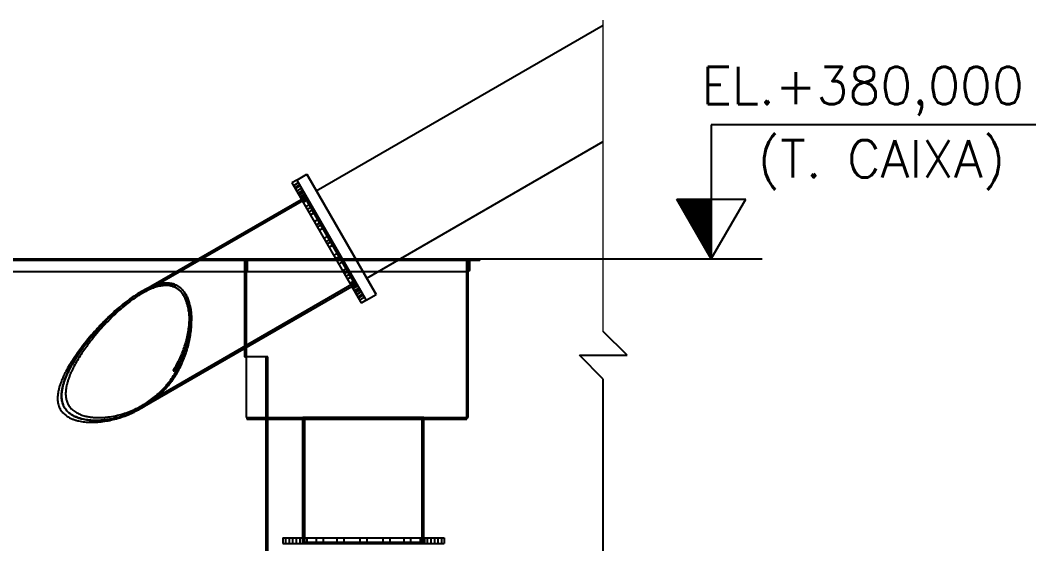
# Model space of a CAD drawing. Header units: metres. Extents: x 0 to 63075, y 0 to 44550.
# Drawn here: x 41815 to 46928, y 33969 to 36605 of the extents above; entities that cross this region are included whole.
import ezdxf
from ezdxf.enums import TextEntityAlignment as Align

# ---------------------------------------------------------------- set-up
doc = ezdxf.new("R2010")
doc.units = ezdxf.units.M
doc.header["$LTSCALE"] = 75
for name, color, linetype in [('GSB', 7, 'Continuous'), ('SDM', 7, 'Continuous'), ('SL1', 8, 'Continuous')]:
    doc.layers.add(name, color=color, linetype=linetype)
doc.styles.add('R100', font='simplex.shx', dxfattribs={"height": 2.5})

# ---------------------------------------------------------------- blocks, each defined once
blk = doc.blocks.new('A$Cf33ee68d')
at = {"layer": 'SL1', "extrusion": (2.28848e-17, 1, 0)}
for p, q in [((19622.3, 7543.7), (21067.8, 8378.3)), ((19876.3, 7103.8), (21067.8, 7791.7)), ((19523.9, 7596.9), (19574.7, 7626.2)), ((19574.7, 7626.2), (19923.9, 7021.3)), ((19923.9, 7021.3), (19574.7, 7626.2)), ((19873.1, 6992), (19923.9, 7021.3))]:
    blk.add_line(p, q, dxfattribs=at)
at = {"layer": 'SL1', "extrusion": (-1.9916e-16, 1, 0)}
for p, q in [((19523.9, 7596.9), (19499.1, 7582.6)), ((19499.1, 7582.6), (19845.3, 6983)), ((19531.9, 7583), (19507.1, 7568.7)), ((19538.1, 7572.2), (19513.4, 7557.9)), ((19523.9, 7596.9), (19870, 6997.3)), ((19541.2, 7567), (19516.4, 7552.7)), ((19547.7, 7555.5), (19523, 7541.2)), ((19554, 7544.7), (19529.2, 7530.4)), ((19557, 7539.5), (19532.3, 7525.2)), ((19559.3, 7535.5), (19534.5, 7521.2)), ((19565.1, 7525.6), (19540.3, 7511.3)), ((19570.3, 7516.5), (19545.5, 7502.2)), ((18746.1, 7026.9), (19569.3, 7502.2)), ((18746.1, 7037.9), (19546.7, 7500.1)), ((19546.7, 7500.1), (19564.6, 7510.4)), ((19575.2, 7508), (19550.4, 7493.7)), ((19580.9, 7498.1), (19556.2, 7483.8)), ((19816.3, 7074.3), (19564.6, 7510.4)), ((19593.3, 7476.6), (19568.6, 7462.3)), ((19601.2, 7462.9), (19576.5, 7448.6)), ((19609.2, 7449.1), (19584.4, 7434.8)), ((19617.1, 7435.4), (19592.3, 7421.1)), ((19636.9, 7401.2), (19612.1, 7386.9)), ((19646.2, 7385.1), (19621.4, 7370.8)), ((19652.7, 7373.7), (19628, 7359.4)), ((19662, 7357.6), (19637.3, 7343.3)), ((19685.7, 7316.7), (19660.9, 7302.4)), ((19695.4, 7299.7), (19670.7, 7285.4)), ((19701.5, 7289.2), (19676.8, 7274.9)), ((19711.3, 7272.2), (19686.5, 7257.9)), ((19734.9, 7231.3), (19710.2, 7217)), ((19744.2, 7215.2), (19719.5, 7200.9)), ((15798.5, 7200.9), (19028.5, 7200.9)), ((15804.5, 7194.5), (19017.5, 7194.5)), ((19017.5, 7194.5), (19309.1, 7194.5)), ((19028.5, 7200.9), (19313.2, 7200.9)), ((19261, 7200.9), (19261, 6705.9)), ((19269.5, 7137.4), (19269.5, 7200.9)), ((19269.5, 7200.9), (19269.5, 7137.4)), ((19269.5, 6753.5), (19269.5, 7200.9)), ((19269.5, 7195.9), (19269.6, 7195.9)), ((19269.5, 7195.9), (19269.5, 6400.9)), ((19269.6, 7195.9), (20380, 7195.9)), ((19269.6, 7195.9), (19269.6, 6753.5)), ((19273.9, 7188.2), (19273.9, 7143.4)), ((19273.9, 7188.2), (19273.9, 7143.4)), ((19309.1, 7194.5), (19756.2, 7194.5)), ((19313.2, 7200.9), (19313.2, 7200.5)), ((19313.2, 7200.9), (19752.5, 7200.9)), ((19313.2, 7200.9), (19313.2, 7200.5)), ((19750.8, 7203.8), (19726, 7189.5)), ((19760.1, 7187.7), (19735.3, 7173.4)), ((19752.5, 7200.9), (20451.6, 7200.9)), ((19756.2, 7194.5), (20445.6, 7194.5)), ((20380, 7195.9), (20388, 7195.9)), ((20380, 7137.4), (20380, 7195.9)), ((20388, 7137.4), (20388, 7195.9)), ((20388.1, 7137.4), (20388.1, 7200.9)), ((20388.1, 7137.4), (20388.1, 7200.9)), ((20394.4, 7188.2), (20394.4, 7143.4)), ((20394.4, 7188.2), (20394.4, 7143.4)), ((20451.6, 7200.9), (20451.6, 7200.5)), ((20451.6, 7200.9), (20451.6, 7200.5)), ((15861.7, 7137.4), (18918.5, 7137.4)), ((18918.5, 7137.4), (19269.8, 7137.4)), ((19269.8, 7137.4), (19789.2, 7137.4)), ((19779.9, 7153.5), (19755.1, 7139.2)), ((19787.8, 7139.8), (19763, 7125.5)), ((19795.7, 7126), (19771, 7111.7)), ((19803.6, 7112.3), (19778.9, 7098)), ((19789.2, 7137.4), (20388.4, 7137.4)), ((20380, 6400.9), (20380, 7137.4)), ((20388, 6400.9), (20388, 7137.4)), ((18746.1, 6462.3), (19813.8, 7078.7)), ((18746.1, 6451.3), (19800.7, 7060.2)), ((19816, 7090.8), (19791.3, 7076.5)), ((19821.8, 7080.9), (19797, 7066.6)), ((19800.7, 7060.2), (19818.6, 7070.5)), ((19826.7, 7072.4), (19801.9, 7058.1)), ((19831.9, 7063.3), (19807.2, 7049)), ((19818.6, 7070.5), (19816.3, 7074.3)), ((18733.6, 7030.6), (18746.1, 7037.9)), ((19837.7, 7053.4), (19812.9, 7039.1)), ((19839.9, 7049.4), (19815.2, 7035.1)), ((19843, 7044.2), (19818.2, 7029.9)), ((19849.2, 7033.4), (19824.5, 7019.1)), ((19855.8, 7021.9), (19831.1, 7007.6)), ((19858.8, 7016.7), (19834.1, 7002.4)), ((19865.1, 7005.9), (19840.3, 6991.6)), ((19845.3, 6983), (19848.3, 6977.7)), ((19873.1, 6992), (19848.3, 6977.7)), ((19870, 6997.3), (19873.1, 6992)), ((18994.3, 6903.6), (18984, 6897.7)), ((19269.5, 6705.9), (19269.5, 6753.5)), ((19269.6, 6753.5), (19269.6, 6400.9)), ((19261, 6705.9), (19269.5, 6705.9)), ((19378, 6705.9), (19269.6, 6705.9)), ((19370, 4304.4), (19370, 6705.9)), ((19378, 6392.9), (19378, 6705.9)), ((18901.9, 6637), (18908.8, 6637)), ((18927.8, 6637), (18908.8, 6637)), ((18733.6, 6444.1), (18746.1, 6451.3)), ((19269.5, 6400.9), (19269.6, 6400.9)), ((19269.6, 6400.9), (20380, 6400.9)), ((19269.6, 6400.9), (19269.6, 6400.9)), ((19272.5, 6400.9), (19272.5, 6392.9)), ((19272.5, 6392.9), (20380, 6392.9)), ((19378, 6392.9), (19378, 6400.9)), ((19378, 4304.4), (19378, 6392.9)), ((20164.8, 6401.4), (19555.2, 6401.4)), ((19555.2, 6392.9), (19555.2, 6401.4)), ((19555.2, 6392.9), (19555.2, 6400.9)), ((19555.2, 5794.9), (19555.2, 6392.9)), ((19564.7, 5773.9), (19564.7, 6401.4)), ((20155.3, 5773.9), (20155.3, 6401.4)), ((20164.8, 6392.9), (20164.8, 6401.4)), ((20164.8, 6392.9), (20164.8, 6400.9)), ((20164.8, 5794.9), (20164.8, 6392.9)), ((20380, 6400.9), (20388, 6400.9)), ((20380, 6392.9), (20380, 6400.9)), ((19453.6, 5794.9), (20266.4, 5794.9)), ((19453.6, 5794.9), (19453.6, 5765.9)), ((19467.9, 5794.9), (19467.9, 5765.9)), ((19486.2, 5794.9), (19486.2, 5765.9)), ((19502.9, 5794.9), (19502.9, 5765.9)), ((19521.2, 5794.9), (19521.2, 5765.9)), ((19539.4, 5794.9), (19539.4, 5765.9)), ((19552.8, 5794.9), (19552.8, 5765.9)), ((19555.2, 5773.9), (19555.2, 5794.9)), ((19574.4, 5794.9), (19574.4, 5765.9)), ((19622.3, 5794.9), (19622.3, 5765.9)), ((19657.3, 5794.9), (19657.3, 5765.9)), ((19726.8, 5794.9), (19726.8, 5765.9)), ((19761.8, 5794.9), (19761.8, 5765.9)), ((19842.5, 5794.9), (19842.5, 5765.9)), ((19877.5, 5794.9), (19877.5, 5765.9)), ((19958.3, 5794.9), (19958.3, 5765.9)), ((19993.3, 5794.9), (19993.3, 5765.9)), ((20062.7, 5794.9), (20062.7, 5765.9)), ((20097.7, 5794.9), (20097.7, 5765.9)), ((20145.6, 5794.9), (20145.6, 5765.9)), ((20164.8, 5773.9), (20164.8, 5794.9)), ((20167.2, 5794.9), (20167.2, 5765.9)), ((20180.6, 5794.9), (20180.6, 5765.9)), ((20198.8, 5794.9), (20198.8, 5765.9)), ((20217.2, 5794.9), (20217.2, 5765.9)), ((20233.8, 5794.9), (20233.8, 5765.9)), ((20252.2, 5794.9), (20252.2, 5765.9)), ((20266.4, 5794.9), (20266.4, 5765.9)), ((19453.6, 5765.9), (20266.4, 5765.9)), ((19555.2, 5773.9), (20164.8, 5773.9))]:
    blk.add_line(p, q, dxfattribs=at)
at = {"layer": 'SL1'}
blk.add_arc((20400.8, 7188.2), 6.35, 90, 180, dxfattribs=at)
at = {"layer": 'SL1', "extrusion": (0, 0, -1)}
for centre in [(-20445.6, 7200.5), (-20388.4, 7143.4)]:
    blk.add_arc(centre, 6, 180, 270, dxfattribs=at)
at = {"layer": 'SL1'}
for centre, major_axis, ratio, start_param, end_param in [((19278.3, 7188.2), (0, -6.35), 0.688052, -3.141593, -1.570796), ((20400.8, 7188.2), (-6.35, 0), 0.999701, -1.570796, 0)]:
    blk.add_ellipse(centre, major_axis=major_axis, ratio=ratio, start_param=start_param, end_param=end_param, dxfattribs=at)
at = {"layer": 'SL1', "extrusion": (0, 0, -1)}
for centre, major_axis, ratio, start_param, end_param in [((19309.1, 7200.5), (0, -6), 0.688052, -1.570796, 0), ((20445.6, 7200.5), (6, 0), 0.999701, 0, 1.570796), ((19269.8, 7143.4), (0, -6), 0.688052, -1.570796, -0.0005), ((20388.4, 7143.4), (6, 0), 0.999701, 0, 1.570796)]:
    blk.add_ellipse(centre, major_axis=major_axis, ratio=ratio, start_param=start_param, end_param=end_param, dxfattribs=at)
at = {"layer": 'SL1'}
for points, knots in [([(19278.3, 7194.5), (19278.2, 7194.5), (19278, 7194.5), (19277.7, 7194.5), (19277.6, 7194.5), (19277.3, 7194.4), (19277.1, 7194.3), (19276.8, 7194.2), (19276.7, 7194.1), (19276.4, 7193.9), (19276.3, 7193.8), (19276, 7193.6), (19275.9, 7193.5), (19275.7, 7193.2), (19275.5, 7193.1), (19275.3, 7192.8), (19275.2, 7192.7), (19275, 7192.4), (19274.9, 7192.2), (19274.8, 7191.9), (19274.7, 7191.7), (19274.5, 7191.4), (19274.5, 7191.2), (19274.3, 7190.8), (19274.3, 7190.6), (19274.2, 7190.3), (19274.1, 7190.1), (19274.1, 7189.7), (19274, 7189.5), (19274, 7189.2), (19274, 7189), (19273.9, 7188.6), (19273.9, 7188.4), (19273.9, 7188.2)], [10.459001, 10.459001, 10.459001, 10.459001, 11.222064, 11.222064, 11.985127, 11.985127, 12.748189, 12.748189, 13.511252, 13.511252, 14.202959, 14.202959, 14.894666, 14.894666, 15.586373, 15.586373, 16.27808, 16.27808, 16.889762, 16.889762, 17.501444, 17.501444, 18.113126, 18.113126, 18.724808, 18.724808, 19.275401, 19.275401, 19.825995, 19.825995, 20.376588, 20.376588, 20.927181, 20.927181, 20.927181, 20.927181]), ([(19313.2, 7200.5), (19313.2, 7200.4), (19313.2, 7200.2), (19313.2, 7199.8), (19313.2, 7199.6), (19313.1, 7199.3), (19313.1, 7199.1), (19313, 7198.7), (19313, 7198.6), (19312.9, 7198.2), (19312.9, 7198.1), (19312.7, 7197.7), (19312.7, 7197.5), (19312.5, 7197.2), (19312.4, 7197), (19312.3, 7196.7), (19312.2, 7196.6), (19312, 7196.3), (19311.9, 7196.2), (19311.7, 7195.9), (19311.6, 7195.8), (19311.4, 7195.5), (19311.3, 7195.4), (19311, 7195.2), (19310.9, 7195.1), (19310.7, 7195), (19310.5, 7194.9), (19310.3, 7194.8), (19310.1, 7194.7), (19309.8, 7194.6), (19309.7, 7194.6), (19309.4, 7194.6), (19309.3, 7194.5), (19309.1, 7194.5)], [0, 0, 0, 0, 0.522671, 0.522671, 1.045343, 1.045343, 1.568014, 1.568014, 2.090686, 2.090686, 2.666685, 2.666685, 3.242685, 3.242685, 3.818684, 3.818684, 4.394684, 4.394684, 5.040766, 5.040766, 5.686849, 5.686849, 6.332931, 6.332931, 6.979014, 6.979014, 7.688503, 7.688503, 8.397992, 8.397992, 9.10748, 9.10748, 9.816969, 9.816969, 9.816969, 9.816969]), ([(19273.9, 7143.4), (19273.9, 7143.2), (19273.9, 7143), (19273.9, 7142.7), (19273.9, 7142.5), (19273.8, 7142.1), (19273.8, 7141.9), (19273.7, 7141.6), (19273.7, 7141.4), (19273.6, 7141.1), (19273.6, 7140.9), (19273.4, 7140.6), (19273.4, 7140.4), (19273.2, 7140.1), (19273.2, 7139.9), (19273, 7139.6), (19272.9, 7139.5), (19272.7, 7139.2), (19272.6, 7139), (19272.4, 7138.8), (19272.3, 7138.6), (19272.1, 7138.4), (19272, 7138.3), (19271.7, 7138.1), (19271.6, 7138), (19271.4, 7137.8), (19271.2, 7137.8), (19270.9, 7137.6), (19270.8, 7137.6), (19270.5, 7137.5), (19270.3, 7137.5), (19270.1, 7137.4), (19269.9, 7137.4), (19269.8, 7137.4)], [0, 0, 0, 0, 0.520058, 0.520058, 1.040115, 1.040115, 1.560173, 1.560173, 2.08023, 2.08023, 2.657994, 2.657994, 3.235757, 3.235757, 3.81352, 3.81352, 4.391283, 4.391283, 5.045378, 5.045378, 5.699473, 5.699473, 6.353568, 6.353568, 7.007663, 7.007663, 7.73131, 7.73131, 8.454957, 8.454957, 9.178603, 9.178603, 9.90225, 9.90225, 9.90225, 9.90225]), ([(18984, 6897.7), (18983.9, 6901), (18983.7, 6904.4), (18983.2, 6912.2), (18982.8, 6916.7), (18981.9, 6925.5), (18981.4, 6929.9), (18980.2, 6938.7), (18979.4, 6943), (18977.8, 6951.6), (18977, 6955.8), (18975, 6964), (18974, 6968.1), (18971.7, 6975.9), (18970.5, 6979.6), (18968.2, 6986.4), (18967, 6989.6), (18964.4, 6995.9), (18963.1, 6999.1), (18960.2, 7005.2), (18958.6, 7008.3), (18955.4, 7014.2), (18953.7, 7017), (18950.2, 7022.6), (18948.3, 7025.3), (18944.6, 7030.4), (18942.6, 7032.8), (18938.6, 7037.4), (18936.6, 7039.6), (18932.5, 7043.7), (18930.4, 7045.6), (18925, 7050.2), (18921.6, 7052.7), (18914.6, 7057.3), (18911, 7059.3), (18900.1, 7064.6), (18892.6, 7067.2), (18877, 7070.7), (18868.9, 7071.6), (18852.5, 7071.9), (18844.1, 7071.3), (18827.1, 7068.8), (18818.5, 7066.9), (18801.2, 7061.9), (18792.6, 7058.9), (18775.4, 7052), (18766.8, 7048.2), (18750, 7039.8), (18741.7, 7035.3), (18721, 7023.4), (18708.3, 7015.3), (18682.7, 6997.8), (18669.9, 6988.3), (18644.1, 6968.1), (18631.2, 6957.4), (18605.5, 6935.1), (18592.7, 6923.4), (18567.4, 6899.2), (18554.9, 6886.8), (18530.3, 6861.3), (18518.2, 6848.2), (18494.6, 6821.8), (18483.1, 6808.4), (18460.9, 6781.4), (18450.2, 6767.9), (18433.1, 6745.3), (18426.2, 6736), (18412.6, 6716.7), (18405.8, 6706.8), (18392.5, 6686.5), (18385.9, 6676.2), (18373.4, 6655.1), (18367.3, 6644.4), (18358.8, 6628.2), (18356, 6622.7), (18351.4, 6613.4), (18349.6, 6609.5), (18347.8, 6605.6)], [1113.430144, 1113.430144, 1113.430144, 1113.430144, 1123.089873, 1123.089873, 1135.51396, 1135.51396, 1147.938046, 1147.938046, 1160.362133, 1160.362133, 1172.786219, 1172.786219, 1185.210306, 1185.210306, 1197.634392, 1197.634392, 1208.423064, 1208.423064, 1219.211737, 1219.211737, 1230.000409, 1230.000409, 1240.789081, 1240.789081, 1251.577753, 1251.577753, 1262.366425, 1262.366425, 1273.155097, 1273.155097, 1283.94377, 1283.94377, 1301.137283, 1301.137283, 1318.330796, 1318.330796, 1352.717822, 1352.717822, 1387.104848, 1387.104848, 1421.491874, 1421.491874, 1455.8789, 1455.8789, 1490.265926, 1490.265926, 1524.652952, 1524.652952, 1559.039978, 1559.039978, 1612.525248, 1612.525248, 1666.010519, 1666.010519, 1719.49579, 1719.49579, 1772.98106, 1772.98106, 1826.466331, 1826.466331, 1879.951601, 1879.951601, 1933.436872, 1933.436872, 1986.922143, 1986.922143, 2022.556217, 2022.556217, 2058.190291, 2058.190291, 2093.824365, 2093.824365, 2129.458439, 2129.458439, 2147.275476, 2147.275476, 2159.937194, 2159.937194, 2159.937194, 2159.937194]), ([(18360.4, 6521.9), (18360.4, 6524.7), (18360.5, 6527.5), (18360.8, 6533.1), (18361, 6535.9), (18361.8, 6544.2), (18362.6, 6549.6), (18364.6, 6560.6), (18365.9, 6566), (18368.6, 6576.8), (18370.2, 6582.2), (18373.6, 6592.9), (18375.5, 6598.3), (18379.5, 6608.9), (18381.6, 6614.2), (18386.1, 6624.8), (18388.4, 6630), (18393.3, 6640.5), (18395.8, 6645.7), (18403.7, 6661.2), (18409.3, 6671.4), (18420.9, 6691.5), (18427, 6701.4), (18439.3, 6720.7), (18445.6, 6730.2), (18458.4, 6748.5), (18464.8, 6757.4), (18480.7, 6778.8), (18490.6, 6791.7), (18511.3, 6817.2), (18522, 6829.9), (18544.1, 6854.9), (18555.4, 6867.3), (18578.4, 6891.4), (18590.1, 6903.1), (18613.8, 6925.9), (18625.8, 6936.9), (18649.9, 6958), (18662, 6968.1), (18686.2, 6987.1), (18698.3, 6996), (18722.3, 7012.5), (18734.3, 7020.1), (18753.8, 7031.4), (18761.8, 7035.7), (18777.9, 7043.6), (18786.1, 7047.3), (18802.6, 7053.9), (18810.9, 7056.7), (18827.4, 7061.4), (18835.6, 7063.2), (18851.9, 7065.6), (18860, 7066.2), (18875.7, 7065.9), (18883.4, 7065), (18898.4, 7061.6), (18905.7, 7059.1), (18916.2, 7054), (18919.6, 7052), (18926.3, 7047.7), (18929.6, 7045.2), (18934.8, 7040.8), (18936.8, 7039), (18940.8, 7035.1), (18942.7, 7033), (18946.6, 7028.6), (18948.5, 7026.2), (18952.1, 7021.3), (18953.9, 7018.7), (18957.3, 7013.4), (18959, 7010.6), (18962.1, 7004.9), (18963.6, 7002), (18966.4, 6996.1), (18967.7, 6993.1), (18970.2, 6987), (18971.3, 6983.9), (18973.6, 6977.4), (18974.7, 6973.8), (18976.9, 6966.3), (18977.9, 6962.4), (18979.8, 6954.5), (18980.7, 6950.4), (18982.2, 6942.2), (18982.9, 6938), (18984.1, 6929.6), (18984.6, 6925.4), (18985.5, 6916.9), (18985.9, 6912.6), (18986.4, 6904.2), (18986.6, 6900), (18986.9, 6891.7), (18986.9, 6887.6), (18986.9, 6874.3), (18986.6, 6864.9), (18985.3, 6845.8), (18984.4, 6836.3), (18981.9, 6817.1), (18980.4, 6807.5), (18976.8, 6788.5), (18974.7, 6779.1), (18970.1, 6760.4), (18967.5, 6751.2), (18962, 6733.1), (18959, 6724.3), (18952.7, 6707.1), (18949.4, 6698.7), (18942.4, 6682.5), (18938.9, 6674.6), (18930, 6656.4), (18924.3, 6645.7), (18912.2, 6624.8), (18905.8, 6614.5), (18892.1, 6594.4), (18884.9, 6584.7), (18869.8, 6565.8), (18861.9, 6556.6), (18845.6, 6539.1), (18837.1, 6530.7), (18819.7, 6514.7), (18810.8, 6507.1), (18792.7, 6492.8), (18783.5, 6486.1), (18764.9, 6473.5), (18755.5, 6467.7), (18736.3, 6456.6), (18726, 6451.1), (18704.7, 6440.9), (18693.7, 6436.1), (18671.1, 6427.2), (18659.5, 6423.2), (18635.9, 6416), (18623.8, 6412.8), (18599.4, 6407.5), (18587, 6405.4), (18568.4, 6403), (18562.2, 6402.4), (18549.7, 6401.4), (18543.5, 6401), (18531, 6400.6), (18524.8, 6400.6), (18512.4, 6400.9), (18506.2, 6401.2), (18493.8, 6402.3), (18487.7, 6403), (18475.4, 6404.8), (18469.4, 6405.9), (18459.9, 6408.1), (18456.5, 6409), (18449.5, 6410.9), (18446, 6412), (18438.9, 6414.5), (18435.3, 6415.8), (18428.3, 6418.7), (18424.8, 6420.4), (18418, 6423.8), (18414.6, 6425.7), (18408.1, 6429.8), (18404.9, 6431.9), (18398.8, 6436.6), (18395.8, 6439), (18390.3, 6444.2), (18387.6, 6446.9), (18383.2, 6452), (18381.3, 6454.4), (18377.7, 6459.5), (18375.9, 6462.2), (18372.7, 6467.8), (18371.3, 6470.7), (18368.6, 6476.7), (18367.4, 6479.8), (18365.3, 6486.1), (18364.4, 6489.3), (18362.8, 6495.8), (18362.2, 6499.1), (18361.3, 6505.7), (18360.9, 6509), (18360.5, 6515.5), (18360.4, 6518.7), (18360.4, 6521.9)], [0, 0, 0, 0, 8.43829, 8.43829, 16.876581, 16.876581, 33.753161, 33.753161, 50.629742, 50.629742, 67.506322, 67.506322, 84.382903, 84.382903, 101.259483, 101.259483, 118.136064, 118.136064, 135.012644, 135.012644, 168.765805, 168.765805, 202.518966, 202.518966, 236.272127, 236.272127, 270.025288, 270.025288, 320.528025, 320.528025, 371.030761, 371.030761, 421.533498, 421.533498, 472.036234, 472.036234, 522.538971, 522.538971, 573.041707, 573.041707, 623.544444, 623.544444, 674.04718, 674.04718, 707.048068, 707.048068, 740.048956, 740.048956, 773.049844, 773.049844, 806.050732, 806.050732, 839.05162, 839.05162, 872.052508, 872.052508, 905.053396, 905.053396, 921.55384, 921.55384, 938.054284, 938.054284, 948.445149, 948.445149, 958.836015, 958.836015, 969.226881, 969.226881, 979.617747, 979.617747, 990.008612, 990.008612, 1000.399478, 1000.399478, 1010.790344, 1010.790344, 1021.181209, 1021.181209, 1033.130787, 1033.130787, 1045.080365, 1045.080365, 1057.029942, 1057.029942, 1068.97952, 1068.97952, 1080.929097, 1080.929097, 1092.878675, 1092.878675, 1104.828253, 1104.828253, 1116.77783, 1116.77783, 1144.726396, 1144.726396, 1172.674962, 1172.674962, 1200.623528, 1200.623528, 1228.572093, 1228.572093, 1256.520659, 1256.520659, 1284.469225, 1284.469225, 1312.417791, 1312.417791, 1340.366357, 1340.366357, 1380.372278, 1380.372278, 1420.378199, 1420.378199, 1460.384121, 1460.384121, 1500.390042, 1500.390042, 1540.395964, 1540.395964, 1580.401885, 1580.401885, 1620.407806, 1620.407806, 1660.413728, 1660.413728, 1702.44848, 1702.44848, 1744.483232, 1744.483232, 1786.517984, 1786.517984, 1828.552736, 1828.552736, 1870.587488, 1870.587488, 1891.604864, 1891.604864, 1912.62224, 1912.62224, 1933.639616, 1933.639616, 1954.656992, 1954.656992, 1975.674369, 1975.674369, 1996.691745, 1996.691745, 2008.492975, 2008.492975, 2020.294205, 2020.294205, 2032.095435, 2032.095435, 2043.896666, 2043.896666, 2055.697896, 2055.697896, 2067.499126, 2067.499126, 2079.300356, 2079.300356, 2091.101587, 2091.101587, 2100.57874, 2100.57874, 2110.055893, 2110.055893, 2119.533046, 2119.533046, 2129.0102, 2129.0102, 2138.487353, 2138.487353, 2147.964506, 2147.964506, 2157.441659, 2157.441659, 2166.918812, 2166.918812, 2166.918812, 2166.918812]), ([(18746.1, 6451.3), (18755.1, 6456.5), (18764.2, 6462.1), (18782.2, 6474.1), (18791.1, 6480.5), (18808.7, 6494.2), (18817.4, 6501.4), (18834.3, 6516.5), (18842.6, 6524.4), (18858.6, 6540.9), (18866.4, 6549.5), (18881.3, 6567.3), (18888.4, 6576.5), (18902, 6595.2), (18908.5, 6604.9), (18920.7, 6624.4), (18926.4, 6634.4), (18936.2, 6652.7), (18940.6, 6661.4), (18949, 6679.4), (18953, 6688.7), (18960.6, 6708), (18964.3, 6717.9), (18971, 6738.1), (18974.1, 6748.4), (18979.7, 6769.4), (18982.2, 6780.1), (18986.6, 6801.6), (18988.4, 6812.4), (18991.5, 6834.1), (18992.6, 6845), (18994.2, 6866.6), (18994.6, 6877.4), (18994.6, 6892.2), (18994.5, 6896.4), (18994.2, 6905), (18994, 6909.4), (18993.5, 6918.2), (18993.1, 6922.6), (18992.2, 6931.5), (18991.7, 6935.9), (18990.4, 6944.7), (18989.7, 6949), (18988.1, 6957.6), (18987.2, 6961.8), (18985.3, 6970.1), (18984.3, 6974.1), (18982, 6981.9), (18980.8, 6985.7), (18978.5, 6992.5), (18977.3, 6995.7), (18974.8, 7002), (18973.4, 7005.2), (18970.5, 7011.4), (18969, 7014.4), (18965.8, 7020.3), (18964.1, 7023.2), (18960.6, 7028.8), (18958.8, 7031.5), (18955, 7036.6), (18953.1, 7039), (18949.1, 7043.7), (18947.1, 7045.9), (18943, 7050), (18940.9, 7051.9), (18935.6, 7056.5), (18932.2, 7059), (18925.3, 7063.6), (18921.8, 7065.6), (18911, 7071), (18903.5, 7073.6), (18888.1, 7077.2), (18880.1, 7078.1), (18863.8, 7078.5), (18855.5, 7077.9), (18838.7, 7075.5), (18830.2, 7073.6), (18813.1, 7068.8), (18804.5, 7065.8), (18787.5, 7059), (18779, 7055.2), (18762.3, 7046.9), (18754.1, 7042.5), (18746.1, 7037.9)], [527.872165, 527.872165, 527.872165, 527.872165, 566.400432, 566.400432, 604.928699, 604.928699, 643.456967, 643.456967, 681.985234, 681.985234, 720.513501, 720.513501, 759.041769, 759.041769, 797.570036, 797.570036, 836.098303, 836.098303, 868.017368, 868.017368, 899.936432, 899.936432, 931.855496, 931.855496, 963.774561, 963.774561, 995.693625, 995.693625, 1027.612689, 1027.612689, 1059.531754, 1059.531754, 1091.450818, 1091.450818, 1103.895349, 1103.895349, 1116.339879, 1116.339879, 1128.784409, 1128.784409, 1141.22894, 1141.22894, 1153.67347, 1153.67347, 1166.118, 1166.118, 1178.562531, 1178.562531, 1191.007061, 1191.007061, 1201.805236, 1201.805236, 1212.603412, 1212.603412, 1223.401587, 1223.401587, 1234.199762, 1234.199762, 1244.997938, 1244.997938, 1255.796113, 1255.796113, 1266.594288, 1266.594288, 1277.392463, 1277.392463, 1294.482994, 1294.482994, 1311.573525, 1311.573525, 1345.754587, 1345.754587, 1379.935649, 1379.935649, 1414.116711, 1414.116711, 1448.297773, 1448.297773, 1482.478835, 1482.478835, 1516.659897, 1516.659897, 1550.840958, 1550.840958, 1550.840958, 1550.840958]), ([(18746.1, 7037.9), (18754.1, 7042.5), (18762.3, 7046.9), (18779, 7055.2), (18787.5, 7059), (18804.5, 7065.8), (18813.1, 7068.8), (18830.2, 7073.6), (18838.7, 7075.5), (18855.5, 7077.9), (18863.8, 7078.5), (18880.1, 7078.1), (18888.1, 7077.2), (18903.5, 7073.6), (18911, 7071), (18921.8, 7065.6), (18925.3, 7063.6), (18932.2, 7059), (18935.6, 7056.5), (18940.9, 7051.9), (18943, 7050), (18947.1, 7045.9), (18949.1, 7043.7), (18953.1, 7039), (18955, 7036.6), (18958.8, 7031.5), (18960.6, 7028.8), (18964.1, 7023.2), (18965.8, 7020.3), (18969, 7014.4), (18970.5, 7011.4), (18973.4, 7005.2), (18974.8, 7002), (18977.3, 6995.7), (18978.5, 6992.5), (18980.8, 6985.7), (18982, 6981.9), (18984.3, 6974.1), (18985.3, 6970.1), (18987.2, 6961.8), (18988.1, 6957.6), (18989.7, 6949), (18990.4, 6944.7), (18991.7, 6935.9), (18992.2, 6931.5), (18993.1, 6922.6), (18993.5, 6918.2), (18994, 6910.4), (18994.1, 6907), (18994.3, 6903.6)], [705.979374, 705.979374, 705.979374, 705.979374, 740.160436, 740.160436, 774.341497, 774.341497, 808.522559, 808.522559, 842.703621, 842.703621, 876.884683, 876.884683, 911.065745, 911.065745, 945.246807, 945.246807, 962.337338, 962.337338, 979.427869, 979.427869, 990.226044, 990.226044, 1001.024219, 1001.024219, 1011.822395, 1011.822395, 1022.62057, 1022.62057, 1033.418745, 1033.418745, 1044.216921, 1044.216921, 1055.015096, 1055.015096, 1065.813271, 1065.813271, 1078.257802, 1078.257802, 1090.702332, 1090.702332, 1103.146862, 1103.146862, 1115.591393, 1115.591393, 1128.035923, 1128.035923, 1140.480453, 1140.480453, 1150.179503, 1150.179503, 1150.179503, 1150.179503]), ([(18746.1, 7037.9), (18733.7, 7030.7), (18721.2, 7022.8), (18696.1, 7005.5), (18683.4, 6996.2), (18658.1, 6976.3), (18645.4, 6965.7), (18620.1, 6943.6), (18607.5, 6932.1), (18582.7, 6908.3), (18570.4, 6895.9), (18546.2, 6870.7), (18534.3, 6857.8), (18511.2, 6831.7), (18499.9, 6818.4), (18478.1, 6791.8), (18467.6, 6778.3), (18450.8, 6756), (18444, 6746.6), (18430.5, 6727.5), (18423.8, 6717.6), (18410.7, 6697.4), (18404.3, 6687.1), (18391.9, 6666.1), (18386, 6655.4), (18377.6, 6639.2), (18374.9, 6633.8), (18369.7, 6622.9), (18367.2, 6617.4), (18362.4, 6606.4), (18360.1, 6600.8), (18355.9, 6589.7), (18353.9, 6584.2), (18350.2, 6573), (18348.5, 6567.3), (18345.5, 6556), (18344.2, 6550.4), (18342, 6538.9), (18341.1, 6533.2), (18340.2, 6524.5), (18340, 6521.6), (18339.7, 6515.8), (18339.6, 6512.8), (18339.6, 6509.9)], [1550.840958, 1550.840958, 1550.840958, 1550.840958, 1603.680976, 1603.680976, 1656.520993, 1656.520993, 1709.36101, 1709.36101, 1762.201027, 1762.201027, 1815.041044, 1815.041044, 1867.881061, 1867.881061, 1920.721078, 1920.721078, 1973.561095, 1973.561095, 2008.968499, 2008.968499, 2044.375904, 2044.375904, 2079.783309, 2079.783309, 2115.190713, 2115.190713, 2132.894416, 2132.894416, 2150.598118, 2150.598118, 2168.30182, 2168.30182, 2186.005523, 2186.005523, 2203.709225, 2203.709225, 2221.412927, 2221.412927, 2239.11663, 2239.11663, 2247.968481, 2247.968481, 2256.820332, 2256.820332, 2256.820332, 2256.820332]), ([(18362.1, 6605.6), (18363, 6607.7), (18363.9, 6609.8), (18367.2, 6617.4), (18369.7, 6622.9), (18374.9, 6633.8), (18377.6, 6639.2), (18386, 6655.4), (18391.9, 6666.1), (18404.3, 6687.1), (18410.7, 6697.4), (18423.8, 6717.6), (18430.5, 6727.5), (18444, 6746.6), (18450.8, 6756), (18467.6, 6778.3), (18478.1, 6791.8), (18499.9, 6818.4), (18511.2, 6831.7), (18534.3, 6857.8), (18546.2, 6870.7), (18570.4, 6895.9), (18582.7, 6908.3), (18607.5, 6932.1), (18620.1, 6943.6), (18645.4, 6965.7), (18658.1, 6976.3), (18683.4, 6996.2), (18696.1, 7005.5), (18721.2, 7022.8), (18733.7, 7030.7), (18746.1, 7037.9)], [99.481725, 99.481725, 99.481725, 99.481725, 106.222214, 106.222214, 123.925916, 123.925916, 141.629619, 141.629619, 177.037023, 177.037023, 212.444428, 212.444428, 247.851833, 247.851833, 283.259237, 283.259237, 336.099254, 336.099254, 388.939271, 388.939271, 441.779289, 441.779289, 494.619306, 494.619306, 547.459323, 547.459323, 600.29934, 600.29934, 653.139357, 653.139357, 705.979374, 705.979374, 705.979374, 705.979374]), ([(18994.3, 6903.6), (18994.1, 6899.1), (18993.9, 6894.6), (18992.9, 6880.3), (18992, 6870.3), (18989.4, 6850.5), (18987.9, 6840.5), (18984.2, 6820.8), (18982.1, 6811), (18977.3, 6791.6), (18974.7, 6782.1), (18969, 6763.3), (18965.9, 6754.2), (18959.4, 6736.3), (18956, 6727.6), (18948.9, 6710.7), (18945.2, 6702.6), (18936, 6683.7), (18930.2, 6672.6), (18919.2, 6653.4), (18914.1, 6645.1), (18908.8, 6637)], [1181.15516, 1181.15516, 1181.15516, 1181.15516, 1194.359319, 1194.359319, 1223.349124, 1223.349124, 1252.338929, 1252.338929, 1281.328734, 1281.328734, 1310.318539, 1310.318539, 1339.308344, 1339.308344, 1368.298149, 1368.298149, 1397.287954, 1397.287954, 1438.717625, 1438.717625, 1470.730975, 1470.730975, 1470.730975, 1470.730975]), ([(18901.9, 6637), (18902.5, 6637.9), (18903.1, 6638.9), (18909.9, 6649.6), (18915.6, 6659.6), (18925.5, 6678), (18929.9, 6686.6), (18938.3, 6704.7), (18942.4, 6714), (18950.1, 6733.3), (18953.8, 6743.2), (18960.5, 6763.4), (18963.7, 6773.8), (18969.3, 6794.8), (18971.8, 6805.5), (18976.3, 6827), (18978.1, 6837.8), (18981.2, 6859.6), (18982.3, 6870.5), (18983.5, 6886.8), (18983.8, 6892.2), (18984, 6897.7)], [800.152005, 800.152005, 800.152005, 800.152005, 803.772615, 803.772615, 842.492837, 842.492837, 874.461445, 874.461445, 906.430053, 906.430053, 938.39866, 938.39866, 970.367268, 970.367268, 1002.335876, 1002.335876, 1034.304484, 1034.304484, 1066.273092, 1066.273092, 1082.427704, 1082.427704, 1082.427704, 1082.427704]), ([(18347.8, 6605.6), (18347.1, 6604), (18346.4, 6602.4), (18343.2, 6595.3), (18340.9, 6589.7), (18336.6, 6578.6), (18334.5, 6573), (18330.7, 6561.8), (18329, 6556.2), (18325.9, 6544.8), (18324.6, 6539.1), (18322.9, 6530.5), (18322.4, 6527.7), (18321.5, 6521.9), (18321.1, 6519), (18320.5, 6513.2), (18320.2, 6510.3), (18319.9, 6504.4), (18319.8, 6501.4), (18319.8, 6498.5), (18319.8, 6494.7), (18319.9, 6490.9), (18320.6, 6483.2), (18321.1, 6479.4), (18322.4, 6471.7), (18323.3, 6467.9), (18325.5, 6460.4), (18326.8, 6456.7), (18329.9, 6449.6), (18331.6, 6446.1), (18335.4, 6439.5), (18337.5, 6436.3), (18341.9, 6430.3), (18344.3, 6427.4), (18349.3, 6422), (18352, 6419.5), (18362.4, 6410.4), (18371.1, 6404.7), (18385.1, 6397.6), (18389.9, 6395.4), (18399.7, 6391.5), (18404.8, 6389.8), (18414.9, 6386.7), (18420, 6385.4), (18430.2, 6383.1), (18435.3, 6382.1), (18445.5, 6380.4), (18450.6, 6379.7), (18460.5, 6378.6), (18465.4, 6378.2), (18475.9, 6377.5), (18481.6, 6377.3), (18493, 6377.1), (18498.8, 6377.2), (18516.2, 6377.7), (18527.8, 6378.5), (18551.1, 6381.1), (18562.8, 6382.9), (18585.9, 6387.2), (18597.4, 6389.8), (18620.1, 6395.8), (18631.3, 6399.1), (18653.2, 6406.5), (18664, 6410.6), (18685, 6419.3), (18695.2, 6423.9), (18714.9, 6433.7), (18724.4, 6438.8), (18742.7, 6449.3), (18751.8, 6455), (18769.9, 6467.1), (18779, 6473.5), (18796.7, 6487.2), (18805.5, 6494.5), (18822.6, 6509.7), (18830.9, 6517.6), (18847.1, 6534.3), (18855, 6542.9), (18870, 6560.7), (18877.2, 6569.9), (18890.3, 6587.9), (18896.3, 6596.7), (18901.9, 6605.6)], [-112.057542, -112.057542, -112.057542, -112.057542, -106.902222, -106.902222, -89.085185, -89.085185, -71.268148, -71.268148, -53.451111, -53.451111, -35.634074, -35.634074, -26.725556, -26.725556, -17.817037, -17.817037, -8.908519, -8.908519, 0, 0, 0, 11.21845, 11.21845, 22.4369, 22.4369, 33.655351, 33.655351, 44.873801, 44.873801, 56.092251, 56.092251, 67.310701, 67.310701, 78.529151, 78.529151, 89.747602, 89.747602, 122.59653, 122.59653, 139.020994, 139.020994, 155.445459, 155.445459, 171.869923, 171.869923, 188.294387, 188.294387, 204.718851, 204.718851, 221.143315, 221.143315, 240.61755, 240.61755, 260.091784, 260.091784, 299.040253, 299.040253, 337.988722, 337.988722, 376.937191, 376.937191, 415.88566, 415.88566, 454.834129, 454.834129, 493.782598, 493.782598, 532.731067, 532.731067, 571.451289, 571.451289, 610.17151, 610.17151, 648.891731, 648.891731, 687.611952, 687.611952, 726.332173, 726.332173, 765.052394, 765.052394, 800.152005, 800.152005, 800.152005, 800.152005]), ([(18746.1, 6451.3), (18737.1, 6446.1), (18727.7, 6441), (18708.2, 6431.4), (18698.2, 6426.9), (18677.5, 6418.4), (18666.9, 6414.4), (18645.3, 6407.1), (18634.2, 6403.9), (18611.9, 6398.1), (18600.5, 6395.6), (18577.7, 6391.4), (18566.3, 6389.8), (18543.3, 6387.4), (18531.8, 6386.6), (18514.7, 6386.3), (18509, 6386.3), (18497.8, 6386.6), (18492.1, 6386.9), (18481.9, 6387.7), (18477.1, 6388.2), (18467.3, 6389.4), (18462.4, 6390.1), (18452.5, 6391.9), (18447.4, 6392.9), (18437.4, 6395.4), (18432.5, 6396.8), (18422.6, 6399.9), (18417.7, 6401.7), (18408.2, 6405.7), (18403.5, 6407.9), (18394.4, 6412.8), (18390, 6415.4), (18381.6, 6421.2), (18377.6, 6424.4), (18371.2, 6430.1), (18368.6, 6432.7), (18363.7, 6438.2), (18361.3, 6441.1), (18356.9, 6447.2), (18354.9, 6450.4), (18351.1, 6457.1), (18349.4, 6460.6), (18346.5, 6467.8), (18345.2, 6471.6), (18343, 6479.1), (18342.2, 6482.9), (18340.8, 6490.7), (18340.3, 6494.6), (18339.7, 6502.3), (18339.6, 6506.1), (18339.6, 6509.9), (18339.6, 6512.8), (18339.7, 6515.8), (18340, 6521.6), (18340.2, 6524.5), (18341.1, 6533.2), (18342, 6538.9), (18344.2, 6550.4), (18345.5, 6556), (18348.5, 6567.3), (18350.2, 6573), (18353.9, 6584.2), (18355.9, 6589.7), (18359.3, 6598.7), (18360.7, 6602.2), (18362.1, 6605.6)], [-527.872165, -527.872165, -527.872165, -527.872165, -489.320471, -489.320471, -450.768778, -450.768778, -412.217085, -412.217085, -373.665391, -373.665391, -335.113698, -335.113698, -296.562005, -296.562005, -258.010312, -258.010312, -238.734465, -238.734465, -219.458618, -219.458618, -203.299451, -203.299451, -187.140283, -187.140283, -170.981116, -170.981116, -154.821948, -154.821948, -138.662781, -138.662781, -122.503613, -122.503613, -106.344446, -106.344446, -90.185278, -90.185278, -78.912119, -78.912119, -67.638959, -67.638959, -56.365799, -56.365799, -45.092639, -45.092639, -33.819479, -33.819479, -22.54632, -22.54632, -11.27316, -11.27316, 0, 0, 0, 8.851851, 8.851851, 17.703702, 17.703702, 35.407405, 35.407405, 53.111107, 53.111107, 70.814809, 70.814809, 88.518512, 88.518512, 99.481725, 99.481725, 99.481725, 99.481725]), ([(18908.8, 6605.6), (18907.2, 6603.2), (18905.7, 6600.8), (18897, 6588.1), (18889.6, 6578), (18874, 6558.4), (18865.9, 6548.9), (18849, 6530.8), (18840.3, 6522.1), (18822.3, 6505.6), (18813.1, 6497.7), (18794.3, 6482.9), (18784.8, 6476), (18765.5, 6462.9), (18755.8, 6456.9), (18746.1, 6451.3)], [-785.866508, -785.866508, -785.866508, -785.866508, -776.450188, -776.450188, -735.020517, -735.020517, -693.590847, -693.590847, -652.161176, -652.161176, -610.731506, -610.731506, -569.301835, -569.301835, -527.872165, -527.872165, -527.872165, -527.872165]), ([(18901.9, 6605.6), (18902.5, 6606.5), (18903.1, 6607.4), (18909.6, 6617.8), (18915.2, 6627.4), (18920.4, 6637)], [800.152005, 800.152005, 800.152005, 800.152005, 803.772615, 803.772615, 840.987752, 840.987752, 840.987752, 840.987752]), ([(18927.8, 6637), (18926.5, 6634.8), (18925.3, 6632.6), (18919.2, 6622), (18914.1, 6613.7), (18908.8, 6605.6)], [1430.220593, 1430.220593, 1430.220593, 1430.220593, 1438.717625, 1438.717625, 1470.730975, 1470.730975, 1470.730975, 1470.730975]), ([(18339.6, 6509.9), (18339.6, 6506.1), (18339.7, 6502.3), (18340.3, 6494.6), (18340.8, 6490.7), (18342.2, 6482.9), (18343, 6479.1), (18345.2, 6471.6), (18346.5, 6467.8), (18349.4, 6460.6), (18351.1, 6457.1), (18354.9, 6450.4), (18356.9, 6447.2), (18361.3, 6441.1), (18363.7, 6438.2), (18368.6, 6432.7), (18371.2, 6430.1), (18377.6, 6424.4), (18381.6, 6421.2), (18390, 6415.4), (18394.4, 6412.8), (18403.5, 6407.9), (18408.2, 6405.7), (18417.7, 6401.7), (18422.6, 6399.9), (18432.5, 6396.8), (18437.4, 6395.4), (18447.4, 6392.9), (18452.5, 6391.9), (18462.4, 6390.1), (18467.3, 6389.4), (18477.1, 6388.2), (18481.9, 6387.7), (18492.1, 6386.9), (18497.8, 6386.6), (18509, 6386.3), (18514.7, 6386.3), (18531.8, 6386.6), (18543.3, 6387.4), (18566.3, 6389.8), (18577.7, 6391.4), (18600.5, 6395.6), (18611.9, 6398.1), (18634.2, 6403.9), (18645.3, 6407.1), (18666.9, 6414.4), (18677.5, 6418.4), (18698.2, 6426.9), (18708.2, 6431.4), (18727.7, 6441), (18737.1, 6446.1), (18746.1, 6451.3)], [0, 0, 0, 0, 11.27316, 11.27316, 22.54632, 22.54632, 33.819479, 33.819479, 45.092639, 45.092639, 56.365799, 56.365799, 67.638959, 67.638959, 78.912119, 78.912119, 90.185278, 90.185278, 106.344446, 106.344446, 122.503613, 122.503613, 138.662781, 138.662781, 154.821948, 154.821948, 170.981116, 170.981116, 187.140283, 187.140283, 203.299451, 203.299451, 219.458618, 219.458618, 238.734465, 238.734465, 258.010312, 258.010312, 296.562005, 296.562005, 335.113698, 335.113698, 373.665391, 373.665391, 412.217085, 412.217085, 450.768778, 450.768778, 489.320471, 489.320471, 527.872165, 527.872165, 527.872165, 527.872165])]:
    blk.add_open_spline(points, degree=3, knots=knots, dxfattribs=at)
blk = doc.blocks.new('FINISHED_FLOOR')
at = {"layer": 'GSB'}
h = blk.add_hatch(dxfattribs=at)
h.set_pattern_fill('ANSI31', color=2, scale=0.01, style=0)
h.set_pattern_definition([(45, (-526.663677, -323.637693), (-0.0224506403, 0.0224506403), [])])
h.paths.add_polyline_path([(0, 4), (-2.309, 4), (0, 0)])
for p, q in [((0, 9.001), (0, 4)), ((21.779, 9.001), (0, 9.001)), ((-2.309, 4), (2.309, 4)), ((0, 0), (-2.309, 4)), ((0, 4), (0, 0)), ((0, 0), (2.309, 4))]:
    blk.add_line(p, q, dxfattribs=at)
at = {"layer": 'GSB', "color": 3, "style": 'R100'}
for tag, p in [('ELEVACAO', (12.107, 11.251)), ('REFERENCIA', (15.036, 6.536))]:
    blk.add_attdef(tag, text='', height=2.5, dxfattribs=at).set_placement(p, align=Align.MIDDLE)

msp = doc.modelspace()

# ---------------------------------------------------------------- linework, layer by layer
at = {"layer": 'SDM', "linetype": 'Continuous', "lineweight": 0, "extrusion": (0, 1, 0)}
msp.add_line((44750.7, 35037.8), (44750.7, 36605.5), dxfattribs=at)
at = {"layer": 'SDM'}
for p, q in [((44134.5, 35404.3, -14766.7), (45550.7, 35404.3, -14766.7)), ((44870.7, 34917.8), (44750.7, 35037.8)), ((44750.7, 34797.8), (44630.7, 34917.8)), ((44630.7, 34917.8), (44870.7, 34917.8))]:
    msp.add_line(p, q, dxfattribs=at)
at = {"layer": 'SDM', "extrusion": (0, 1, 0)}
msp.add_line((44750.7, 32964.4), (44750.7, 34797.8), dxfattribs=at)

# ---------------------------------------------------------------- block references
at = {"layer": 'GSB'}
ref = msp.add_blockref('FINISHED_FLOOR', (45294.5, 35404.3, -14766.7), dxfattribs=dict(at, xscale=74.99999999999915, yscale=74.99999999999915, zscale=74.99999999999915))
ref.add_attrib('ELEVACAO', 'EL.+380,000', dxfattribs={"color": 3, "height": 187.5, "style": 'R100'}).set_placement((46057.2, 36248.1, -14766.7), align=Align.MIDDLE)
ref.add_attrib('REFERENCIA', '(T. CAIXA)', dxfattribs={"color": 3, "height": 187.5, "style": 'R100'}).set_placement((46151.1, 35894.4, -14766.7), align=Align.MIDDLE)
at = {"layer": 'SDM'}
msp.add_blockref('A$Cf33ee68d', (23682.9, 28203.4), dxfattribs=at)

doc.saveas('drawing.dxf')
